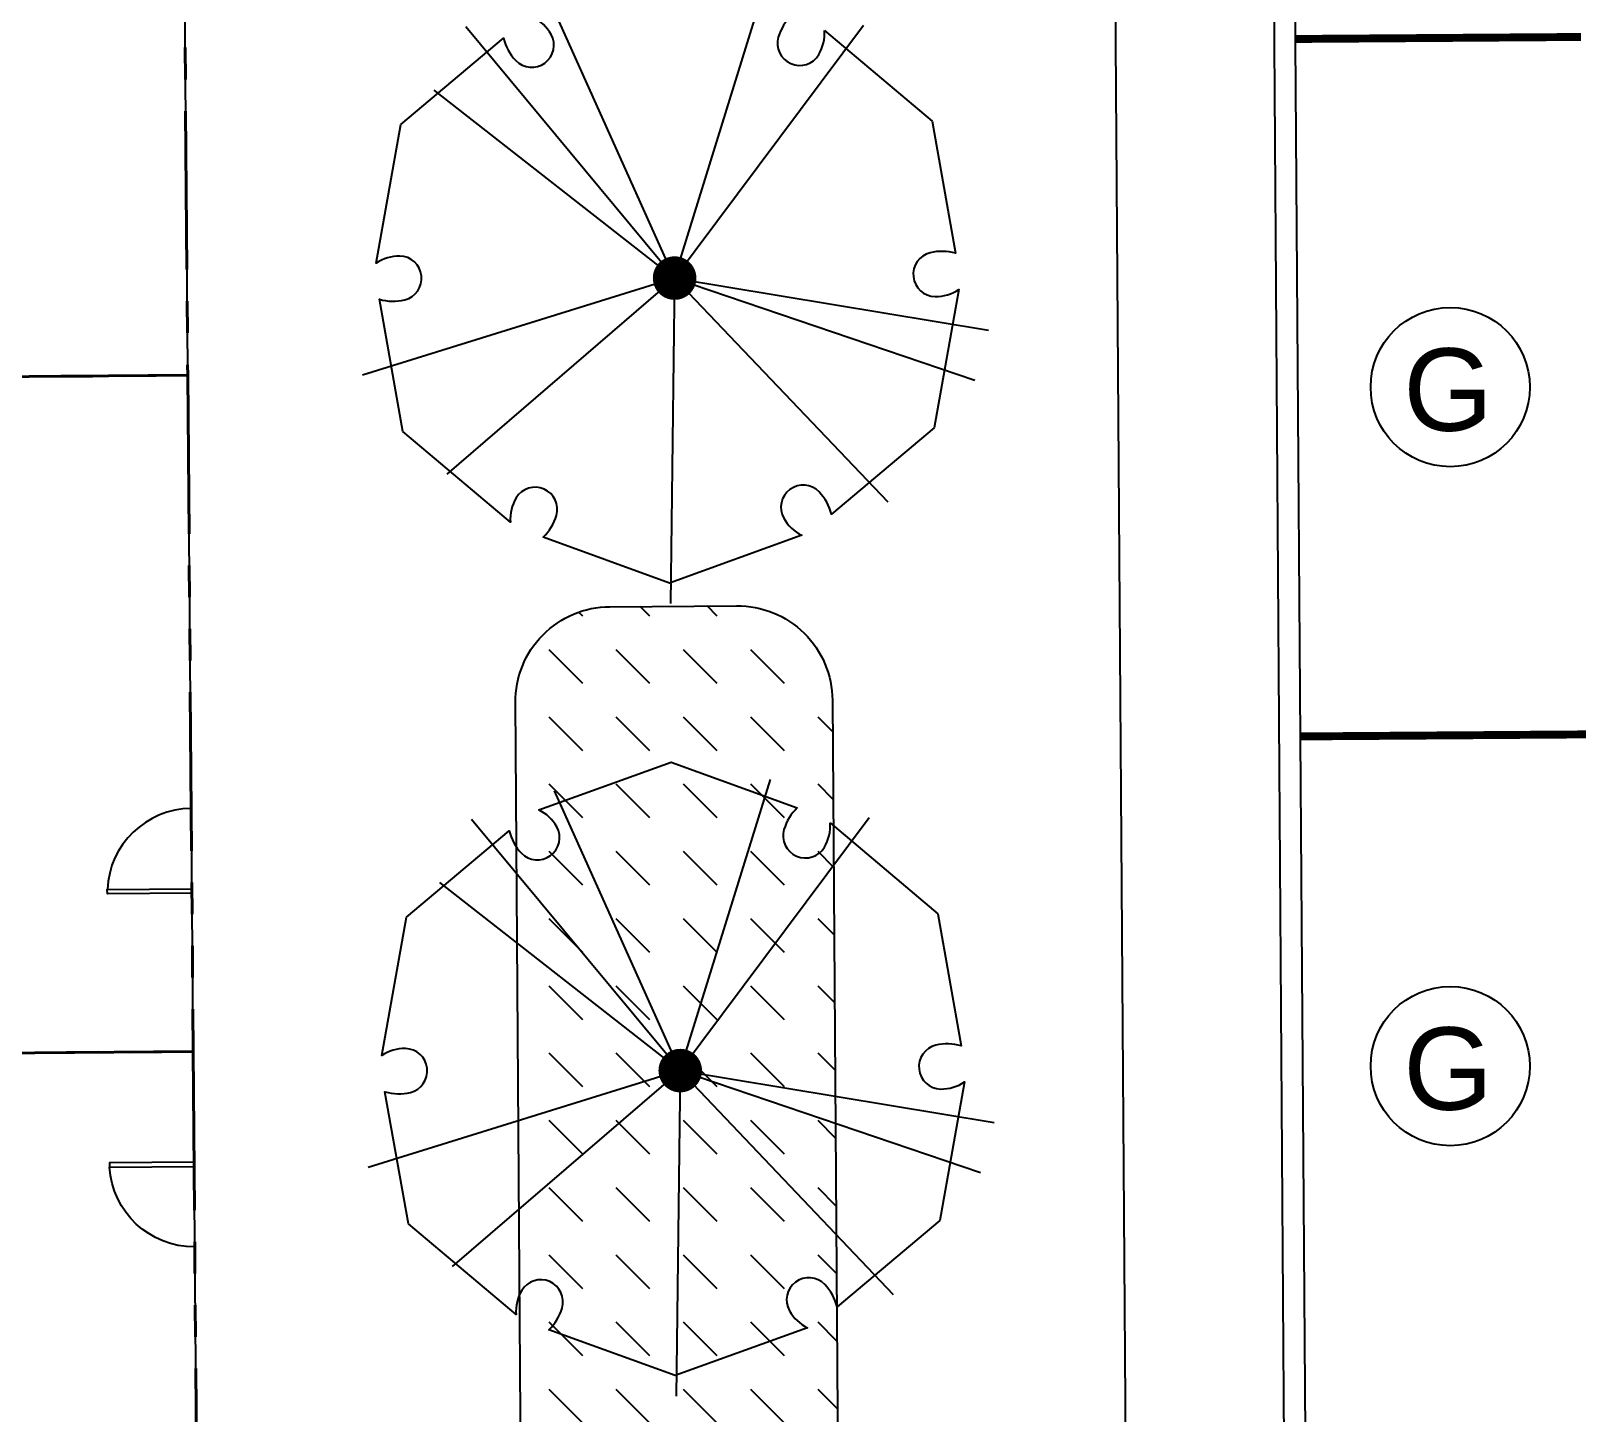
# Model space of a CAD drawing. Header units: feet. Extents: x 919634 to 928945, y 707022 to 708026.
# Drawn here: x 920918.16 to 920967.32, y 707384.35 to 707427.93 of the extents above; entities that cross this region are included whole.
import ezdxf
from ezdxf.enums import TextEntityAlignment as Align

# ---------------------------------------------------------------- set-up
doc = ezdxf.new("R2010")
doc.units = ezdxf.units.FT
doc.header["$LTSCALE"] = 20
doc.header["$MEASUREMENT"] = 0
doc.linetypes.add('Site Plan$0$PHANTOM2', pattern=[1.25, 0.625, -0.125, 0.125, -0.125, 0.125, -0.125])
for name, color, linetype in [('-u-site-xref', 7, 'Continuous'), ('LK-TREE-013M', 6, 'Continuous'), ('LK-TREE-025M', 2, 'Continuous'), ('LK-TREE-035M', 123, 'Continuous'), ('LK-TREE-050M', 2, 'Continuous'), ('LK-TREE-TRNK', 32, 'Continuous'), ('LP-PATT-SHAR', 4, 'Continuous'), ('LP-SHAR-BRDR-CONT', 123, 'Continuous'), ('LP-TREE', 15, 'Continuous'), ('Site Plan$0$-u-site-fence', 4, 'Site Plan$0$FENCELINE1'), ('Site Plan$0$A-DOOR-EXT_WINDOWS', 253, 'Continuous'), ('Site Plan$0$SP-PARKING DESIGNATION', 254, 'Continuous')]:
    doc.layers.add(name, color=color, linetype=linetype)
for name, color, linetype, lineweight in [('Site Plan$0$SP-CURB', 3, 'Continuous', 25), ('Site Plan$0$SP-LOT LINES', 252, 'Site Plan$0$PHANTOM2', 40), ('Site Plan$0$SP-PARKING-STRIPE', 252, 'Continuous', 25), ('Site Plan$0$SP-SIDEWALK', 2, 'Continuous', 25)]:
    doc.layers.add(name, color=color, linetype=linetype, lineweight=lineweight)
doc.layers.get('-u-site-xref').off()
doc.styles.add('Site Plan$0$ARIAL', font='arial.ttf')
doc.linetypes.add('Site Plan$0$FENCELINE1', pattern='A,0.25,-0.1,[133,ltypeshp.shx,S=0.1,R=0,X=-0.1,Y=0],-0.1,1', length=1.45)

# ---------------------------------------------------------------- blocks, each defined once
blk = doc.blocks.new('Site Plan$0$A$C05C92244')
at = {"layer": 'Site Plan$0$A-DOOR-EXT_WINDOWS'}
blk.add_lwpolyline([(32, 32.05), (32, 0.04), (30.4, 0.04), (30.4, 32.05)], close=True, dxfattribs=at)
blk.add_arc((32.08, 32.08), 32.08, 180.05734, 267.00506, dxfattribs=at)
blk = doc.blocks.new('Site Plan')
at = {"layer": 'Site Plan$0$-u-site-fence', "ltscale": 0.15}
for p, q in [((920923.713, 707340.415, 0), (920922.8, 707454.078, 0)), ((920911.098, 707416.983, 0), (920923.097, 707417.079, 0)), ((920909.269, 707395.634, 0), (920923.269, 707395.746, 0)), ((920909.269, 707395.634, 0), (920923.269, 707395.746, 0))]:
    blk.add_line(p, q, dxfattribs=at)
at = {"layer": 'Site Plan$0$SP-CURB'}
for p, q in [((920957.688, 707383.404), (920957.215, 707449.958)), ((920958.356, 707383.687), (920957.887, 707449.685))]:
    blk.add_line(p, q, dxfattribs=at)
at = {"layer": 'Site Plan$0$SP-LOT LINES', "ltscale": 0.4}
for p, q in [((920922.95, 707435.412, 0), (920923.097, 707417.079, 0)), ((920833.1, 707416.356, 0), (920923.097, 707417.079, 0)), ((920923.097, 707417.079, 0), (920833.1, 707416.356, 0)), ((920923.097, 707417.079, 0), (920923.269, 707395.746, 0)), ((920923.269, 707395.746, 0), (920833.271, 707395.023, 0)), ((920833.271, 707395.023, 0), (920923.269, 707395.746, 0)), ((920923.269, 707395.746, 0), (920923.416, 707377.414, 0))]:
    blk.add_line(p, q, dxfattribs=at)
at = {"layer": 'Site Plan$0$SP-PARKING DESIGNATION'}
for centre in [(920962.923, 707416.706), (920962.923, 707395.288)]:
    blk.add_circle(centre, 2.511, dxfattribs=at)
at = {"layer": 'Site Plan$0$SP-PARKING-STRIPE', "const_width": 0.25}
for points in [[(920967.043, 707427.75), (920958.044, 707427.686)], [(920967.2, 707405.75), (920958.2, 707405.686)]]:
    blk.add_lwpolyline(points, dxfattribs=at)
at = {"layer": 'Site Plan$0$SP-SIDEWALK'}
blk.add_line((920952.703, 707381.298), (920952.201, 707451.993), dxfattribs=at)
at = {"layer": 'Site Plan$0$-u-site-fence', "ltscale": 0.01}
for p, xscale, yscale, zscale, rotation in [((920920.537, 707403.392, 0), 0.08333333333333336, 0.08333333333333336, 0.08333333333333336, 270.4603340756503), ((920920.648, 707389.564, 0), -0.08333333333333333, 0.08333333333333333, 0.08333333333333333, 270.4603341182617)]:
    blk.add_blockref('Site Plan$0$A$C05C92244', p, dxfattribs=dict(at, xscale=xscale, yscale=yscale, zscale=zscale, rotation=rotation))
at = {"layer": 'Site Plan$0$SP-PARKING DESIGNATION', "style": 'Site Plan$0$ARIAL'}
for p in [(920962.855, 707415.327, 0), (920962.855, 707393.909, 0)]:
    blk.add_text('G', height=2.6, dxfattribs=at).set_placement(p, align=Align.CENTER)
blk = doc.blocks.new('TREE-DCID-109')
at = {"layer": 'LK-TREE-013M'}
for q in [(-0.2167, 0.4824), (-0.3601, 0.4331), (0.5178, -0.1757), (0.5412, -0.0897)]:
    blk.add_line((0, 0), q, dxfattribs=at)
at = {"layer": 'LK-TREE-025M'}
for q in [(0.3255, 0.4361), (-0.538, -0.1671), (-0.3929, -0.3378)]:
    blk.add_line((0, 0), q, dxfattribs=at)
at = {"layer": 'LK-TREE-035M'}
for q in [(0.1554, 0.5017), (-0.4146, 0.324), (-0.0073, -0.5611), (0.3673, -0.3859)]:
    blk.add_line((0, 0), q, dxfattribs=at)
at = {"layer": 'LK-TREE-050M'}
blk.add_lwpolyline([(0.2585, 0.4269), (0.4439, 0.2704), (0.4843, 0.0427, 0.127189), (0.4404, 0.0438, 0.875318), (0.449, -0.0318, 0.149076), (0.4901, -0.0195), (0.4473, -0.2584), (0.2703, -0.4072, 0.127189), (0.2492, -0.3686, 0.875318), (0.1881, -0.4139, 0.149076), (0.2192, -0.4433), (-0.009, -0.5257), (-0.2264, -0.4468, 0.127189), (-0.2035, -0.4093, 0.875318), (-0.2732, -0.379, 0.149076), (-0.2831, -0.4206), (-0.4686, -0.2642), (-0.509, -0.0365, 0.127189), (-0.4651, -0.0376, 0.875318), (-0.4737, 0.038, 0.149076), (-0.5147, 0.0258), (-0.4719, 0.2646), (-0.2949, 0.4134, 0.127189), (-0.2739, 0.3749, 0.875318), (-0.2128, 0.4201, 0.149076), (-0.2439, 0.4495), (-0.0157, 0.5319), (0.2017, 0.453, 0.127189), (0.1788, 0.4155, 0.875318), (0.2486, 0.3852, 0.149076)], format="xyb", close=True, dxfattribs=at)
at = {"layer": 'LK-TREE-TRNK', "const_width": 0.0375}
blk.add_lwpolyline([(-0.0188, 0, 1), (0.0188, 0, 1)], format="xyb", close=True, dxfattribs=at)

msp = doc.modelspace()

# ---------------------------------------------------------------- block references
at = {"layer": '-u-site-xref'}
msp.add_blockref('Site Plan', (0, 0), dxfattribs=at)

# ---------------------------------------------------------------- next in the draw order: hatches: boundary and pattern name
at = {"layer": 'LP-PATT-SHAR'}
h = msp.add_hatch(dxfattribs=at)
h.set_pattern_fill('DASH', color=256, scale=12, angle=135)
h.set_pattern_definition([(135, (920933.4329, 707379.7794), (-2.12132, 2e-16), [1.5, -1.5])])
edge = h.paths.add_edge_path()
edge.add_line((920936.411, 707409.779), (920940.411, 707409.807))
edge.add_arc((920940.433, 707406.807), 3, 0.4073, 90.4073, ccw=False)
edge.add_line((920943.433, 707406.829), (920943.603, 707382.829))
edge.add_arc((920940.603, 707382.808), 3, -89.5927, 0.4073, ccw=False)
edge.add_line((920940.625, 707379.808), (920936.625, 707379.779))
edge.add_arc((920936.603, 707382.779), 3, 180.4073, 270.4073, ccw=False)
edge.add_line((920933.603, 707382.758), (920933.433, 707406.757))
edge.add_arc((920936.433, 707406.779), 3, 90.4073, 180.4073, ccw=False)

# ---------------------------------------------------------------- next in the draw order: linework, layer by layer
at = {"layer": 'LP-SHAR-BRDR-CONT'}
msp.add_lwpolyline([(920936.411, 707409.779), (920940.411, 707409.807, -0.414214), (920943.433, 707406.829), (920943.603, 707382.829, -0.414214), (920940.625, 707379.808), (920936.625, 707379.779, -0.414214), (920933.603, 707382.758), (920933.433, 707406.757, -0.414214)], format="xyb", close=True, dxfattribs=at)

# ---------------------------------------------------------------- next in the draw order: block references
at = {"layer": 'LP-TREE', "xscale": 18.29877919221403, "yscale": 18.29877919221403, "zscale": 18.91141011540282}
for p in [(920938.455, 707420.144, 0), (920938.633, 707395.145, 0)]:
    msp.add_blockref('TREE-DCID-109', p, dxfattribs=at)

doc.saveas('drawing.dxf')
